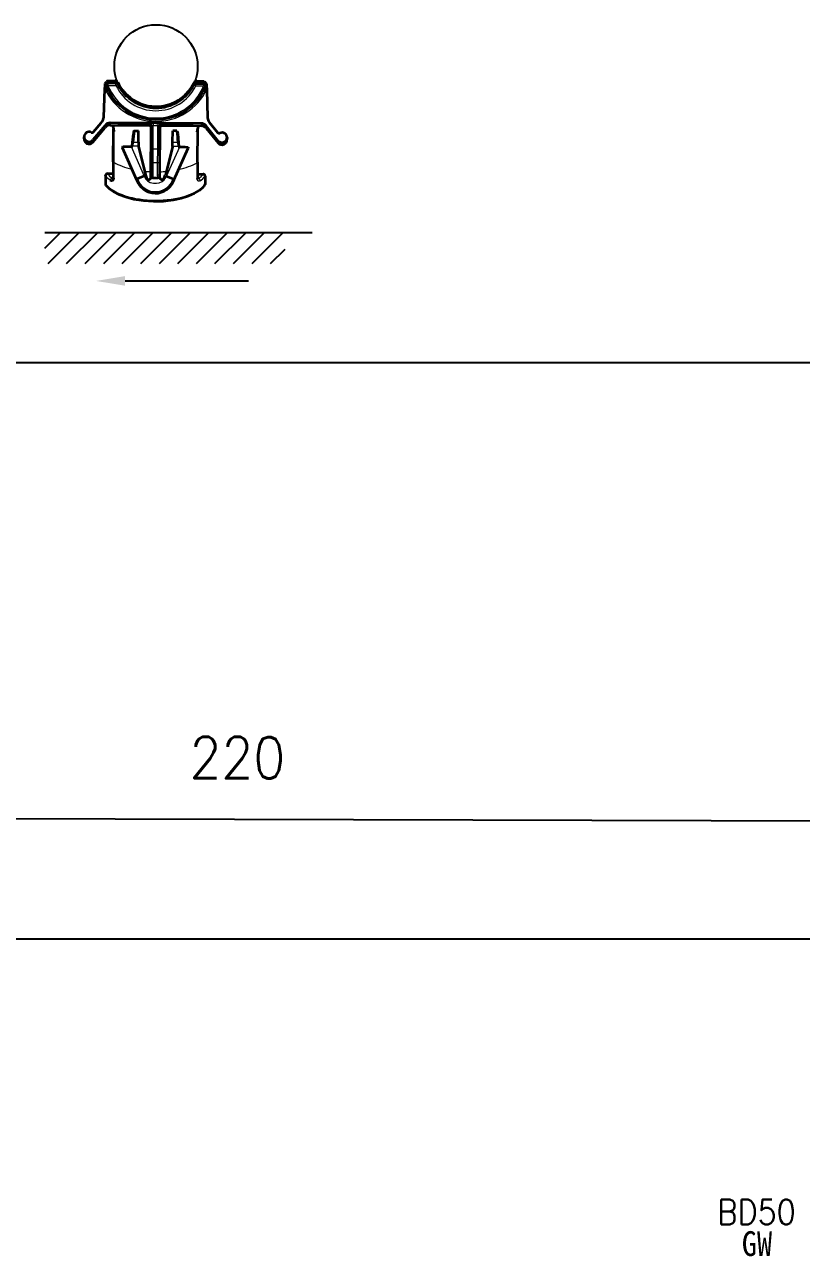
# Model space of a CAD drawing. Header units: inches. Extents: x 47316 to 59086, y 3141 to 11743.
# Drawn here: x 51790.9 to 51885, y 6220.9 to 6370 of the extents above; entities that cross this region are included whole.
import ezdxf

# ---------------------------------------------------------------- set-up
doc = ezdxf.new("R2010")
doc.units = ezdxf.units.IN
doc.header["$MEASUREMENT"] = 0
doc.styles.get("Standard").update_dxf_attribs({"font": ''})
doc.styles.get('Standard').set_extended_font_data('SimSun')
doc.linetypes.add('_VH_FELT_TAPE', pattern='A,0.4,-0.7,["FELT",Standard,S=0.3,R=0,X=-0.5,Y=-0.15],-0.7', length=1.8)

msp = doc.modelspace()

# ---------------------------------------------------------------- linework, layer by layer
at = {"color": 0, "lineweight": 35, "ltscale": 0.012722}
msp.add_line((51800.66, 6362.26), (51800.68, 6362.67), dxfattribs=at)
at = {"color": 0, "lineweight": 35, "ltscale": 0.006971}
for p, q in [((51800.68, 6362.67), (51800.69, 6362.89)), ((51812.97, 6362.82), (51812.98, 6362.6))]:
    msp.add_line(p, q, dxfattribs=at)
at = {"color": 0, "lineweight": 13, "ltscale": 0.003961}
for p, q in [((51800.8, 6362.72), (51800.68, 6362.67)), ((51812.86, 6362.65), (51812.98, 6362.6))]:
    msp.add_line(p, q, dxfattribs=at)
at = {"color": 0, "lineweight": 35}
for p, q in [((51800.81, 6363), (51800.8, 6362.97)), ((51800.8, 6362.74), (51800.82, 6362.83)), ((51800.87, 6363.12), (51800.81, 6363)), ((51800.82, 6362.83), (51800.87, 6362.9)), ((51801.14, 6361.9), (51800.82, 6362.6)), ((51800.95, 6363.17), (51800.87, 6363.12)), ((51800.87, 6362.9), (51800.94, 6362.95)), ((51800.94, 6362.95), (51801.03, 6362.96)), ((51801.04, 6363.18), (51800.95, 6363.17)), ((51812.85, 6362.53), (51812.51, 6361.84)), ((51812.63, 6363.12), (51812.72, 6363.1)), ((51812.72, 6362.88), (51812.63, 6362.9)), ((51812.72, 6363.1), (51812.79, 6363.05)), ((51812.8, 6362.83), (51812.72, 6362.88)), ((51812.79, 6363.05), (51812.86, 6362.93)), ((51812.85, 6362.76), (51812.8, 6362.83)), ((51812.86, 6362.67), (51812.85, 6362.76)), ((51812.86, 6362.93), (51812.86, 6362.9)), ((51801.54, 6361.25), (51801.14, 6361.9)), ((51802.02, 6360.65), (51801.54, 6361.25)), ((51812.1, 6361.19), (51811.61, 6360.59)), ((51812.51, 6361.84), (51812.1, 6361.19)), ((51802.57, 6360.11), (51802.02, 6360.65)), ((51803.18, 6359.64), (51802.57, 6360.11)), ((51803.84, 6359.24), (51803.18, 6359.64)), ((51810.45, 6359.59), (51809.78, 6359.2)), ((51811.06, 6360.06), (51810.45, 6359.59)), ((51811.61, 6360.59), (51811.06, 6360.06)), ((51804.55, 6358.92), (51803.84, 6359.24)), ((51805.28, 6358.69), (51804.55, 6358.92)), ((51806.04, 6358.55), (51805.28, 6358.69)), ((51806.81, 6358.5), (51806.04, 6358.55)), ((51807.58, 6358.54), (51806.81, 6358.5)), ((51808.34, 6358.68), (51807.58, 6358.54)), ((51809.07, 6358.9), (51808.34, 6358.68)), ((51809.78, 6359.2), (51809.07, 6358.9)), ((51801.57, 6357.86), (51801.66, 6357.58)), ((51801.66, 6357.58), (51801.75, 6357.11)), ((51801.75, 6357.11), (51801.76, 6357.07)), ((51804.14, 6357.05), (51804.12, 6356.86)), ((51804.16, 6357.12), (51804.14, 6357.05)), ((51804.22, 6357.15), (51804.16, 6357.12)), ((51809.38, 6357.12), (51809.43, 6357.09)), ((51809.43, 6357.09), (51809.46, 6357.02)), ((51809.46, 6357.02), (51809.48, 6356.83)), ((51811.88, 6357.22), (51811.96, 6357.55)), ((51811.96, 6357.55), (51812.03, 6357.8)), ((51802.81, 6355.24), (51802.82, 6355.25)), ((51802.81, 6355.24), (51802.81, 6355.24)), ((51802.82, 6355.25), (51802.84, 6355.25)), ((51802.84, 6355.25), (51803.02, 6355.26)), ((51803.02, 6355.26), (51803.86, 6355.26)), ((51809.72, 6355.23), (51810.36, 6355.22)), ((51810.36, 6355.22), (51810.73, 6355.2)), ((51810.73, 6355.2), (51810.76, 6355.2)), ((51810.76, 6355.2), (51810.76, 6355.2)), ((51810.76, 6355.2), (51810.76, 6355.2)), ((51810.76, 6355.2), (51810.76, 6355.2)), ((51800.79, 6350.6), (51801.19, 6350.2)), ((51801.41, 6351.13), (51801.33, 6351.17)), ((51801.49, 6351.12), (51801.41, 6351.13)), ((51801.57, 6351.14), (51801.49, 6351.12)), ((51801.64, 6351.2), (51801.57, 6351.14)), ((51801.7, 6351.32), (51801.64, 6351.2)), ((51801.72, 6351.48), (51801.7, 6351.32)), ((51804.54, 6351.33), (51804.53, 6351.33)), ((51804.75, 6350.73), (51804.53, 6351.21)), ((51804.7, 6351.4), (51804.54, 6351.33)), ((51804.54, 6351.33), (51804.54, 6351.33)), ((51805.43, 6351.69), (51804.7, 6351.4)), ((51805, 6350.4), (51804.75, 6350.73)), ((51806.3, 6351.51), (51806.28, 6351.54)), ((51806.32, 6351.49), (51806.3, 6351.51)), ((51806.41, 6351.47), (51806.32, 6351.49)), ((51807.16, 6351.47), (51807.12, 6351.46)), ((51807.22, 6351.49), (51807.16, 6351.47)), ((51807.25, 6351.52), (51807.22, 6351.49)), ((51807.26, 6351.54), (51807.25, 6351.52)), ((51808.1, 6351.67), (51808.84, 6351.38)), ((51808.77, 6350.71), (51808.52, 6350.38)), ((51809, 6351.18), (51808.77, 6350.71)), ((51808.84, 6351.38), (51808.98, 6351.31)), ((51808.98, 6351.31), (51809, 6351.3)), ((51809, 6351.3), (51809, 6351.3)), ((51812.6, 6350.39), (51812.74, 6350.53)), ((51801.19, 6350.2), (51801.71, 6349.83)), ((51801.71, 6349.83), (51802.39, 6349.47)), ((51802.39, 6349.47), (51803.18, 6349.18)), ((51803.18, 6349.18), (51804.16, 6348.91)), ((51805.29, 6350.13), (51805, 6350.4)), ((51805.74, 6349.86), (51805.29, 6350.13)), ((51806.24, 6349.7), (51805.74, 6349.86)), ((51806.76, 6349.65), (51806.24, 6349.7)), ((51807.27, 6349.7), (51806.76, 6349.65)), ((51807.77, 6349.85), (51807.27, 6349.7)), ((51808.22, 6350.12), (51807.77, 6349.85)), ((51808.52, 6350.38), (51808.22, 6350.12)), ((51808.93, 6348.81), (51809.9, 6349.01)), ((51809.9, 6349.01), (51810.77, 6349.29)), ((51810.77, 6349.29), (51811.51, 6349.61)), ((51811.51, 6349.61), (51812.14, 6349.99)), ((51812.14, 6349.99), (51812.6, 6350.39)), ((51804.16, 6348.91), (51805.32, 6348.72)), ((51805.32, 6348.72), (51806.53, 6348.64)), ((51806.53, 6348.64), (51807.75, 6348.67)), ((51807.75, 6348.67), (51808.93, 6348.81))]:
    msp.add_line(p, q, dxfattribs=at)
at = {"color": 0, "lineweight": 13, "ltscale": 0.037498}
for p, q in [((51802, 6362.96), (51800.8, 6362.97)), ((51812.86, 6362.9), (51811.66, 6362.9))]:
    msp.add_line(p, q, dxfattribs=at)
at = {"color": 0, "lineweight": 35, "ltscale": 0.000637265}
msp.add_line((51800.8, 6362.95), (51800.8, 6362.97), dxfattribs=at)
at = {"color": 0, "lineweight": 35, "ltscale": 0.004156}
for p, q in [((51800.8, 6362.95), (51800.8, 6362.81)), ((51812.86, 6362.74), (51812.87, 6362.88))]:
    msp.add_line(p, q, dxfattribs=at)
at = {"color": 0, "lineweight": 13, "ltscale": 0.00121}
msp.add_line((51800.8, 6362.77), (51800.8, 6362.81), dxfattribs=at)
at = {"color": 0, "lineweight": 35, "ltscale": 0.000337306}
for p, q in [((51800.8, 6362.74), (51800.8, 6362.73)), ((51812.86, 6362.66), (51812.86, 6362.67))]:
    msp.add_line(p, q, dxfattribs=at)
at = {"color": 0, "lineweight": 35, "ltscale": 0.001331}
msp.add_line((51800.8, 6362.73), (51800.8, 6362.69), dxfattribs=at)
at = {"color": 0, "lineweight": 35, "ltscale": 0.000492249}
msp.add_line((51800.82, 6362.84), (51800.82, 6362.86), dxfattribs=at)
at = {"color": 0, "lineweight": 13, "ltscale": 0.000886536}
msp.add_line((51800.82, 6362.86), (51800.82, 6362.83), dxfattribs=at)
at = {"color": 0, "lineweight": 35, "ltscale": 0.000228151}
for p, q in [((51801.03, 6362.96), (51801.04, 6362.96)), ((51812.63, 6362.9), (51812.63, 6362.9))]:
    msp.add_line(p, q, dxfattribs=at)
at = {"color": 0, "lineweight": 35, "ltscale": 0.030253}
for p, q in [((51801.03, 6362.96), (51802, 6362.96)), ((51811.66, 6362.9), (51812.63, 6362.9))]:
    msp.add_line(p, q, dxfattribs=at)
at = {"color": 0, "lineweight": 35, "ltscale": 0.030053}
for p, q in [((51802, 6363.18), (51801.04, 6363.18)), ((51812.63, 6363.12), (51811.67, 6363.12))]:
    msp.add_line(p, q, dxfattribs=at)
at = {"color": 0, "lineweight": 13, "ltscale": 0.030025}
for p, q in [((51802, 6362.96), (51801.04, 6362.96)), ((51801.04, 6362.93), (51802, 6362.92)), ((51801.04, 6362.67), (51802, 6362.67)), ((51812.63, 6362.9), (51811.66, 6362.9)), ((51811.66, 6362.87), (51812.63, 6362.86)), ((51811.66, 6362.61), (51812.62, 6362.6))]:
    msp.add_line(p, q, dxfattribs=at)
at = {"color": 0, "lineweight": 13, "ltscale": 0.001106}
for p, q in [((51801.04, 6362.96), (51801.04, 6362.93)), ((51802, 6362.92), (51802, 6362.96)), ((51811.66, 6362.87), (51811.66, 6362.9)), ((51812.63, 6362.86), (51812.63, 6362.9))]:
    msp.add_line(p, q, dxfattribs=at)
at = {"color": 0, "lineweight": 13, "ltscale": 0.008048}
for p, q in [((51801.04, 6362.67), (51801.04, 6362.93)), ((51802, 6362.67), (51802, 6362.92)), ((51811.66, 6362.61), (51811.66, 6362.87)), ((51812.62, 6362.6), (51812.63, 6362.86))]:
    msp.add_line(p, q, dxfattribs=at)
at = {"color": 0, "lineweight": 13, "ltscale": 0.006847}
for p, q in [((51802, 6363.18), (51802, 6362.96)), ((51811.67, 6363.12), (51811.66, 6362.9))]:
    msp.add_line(p, q, dxfattribs=at)
at = {"color": 0, "lineweight": 13}
for p, q in [((51802.19, 6363.04), (51802, 6362.96)), ((51802.21, 6363.04), (51802.19, 6363.04)), ((51802.22, 6363.04), (51802.21, 6363.04)), ((51802.21, 6363.04), (51802.21, 6363.04)), ((51802.22, 6363.04), (51802.22, 6363.04)), ((51811.46, 6362.99), (51811.45, 6362.99)), ((51811.45, 6362.99), (51811.45, 6362.99)), ((51811.45, 6362.99), (51811.45, 6362.99)), ((51811.45, 6362.73), (51811.45, 6362.73)), ((51811.45, 6362.73), (51811.45, 6362.73)), ((51811.45, 6362.73), (51811.46, 6362.72)), ((51811.47, 6362.99), (51811.46, 6362.99)), ((51811.46, 6362.72), (51811.66, 6362.61)), ((51811.66, 6362.9), (51811.47, 6362.99)), ((51802.71, 6362), (51802.8, 6362.06)), ((51802.8, 6362.06), (51802.81, 6362.07)), ((51802.8, 6361.88), (51803.13, 6361.49)), ((51802.81, 6362.07), (51802.82, 6362.07)), ((51802.82, 6362.07), (51802.82, 6362.07)), ((51803.13, 6361.49), (51803.32, 6361.31)), ((51803.32, 6361.31), (51803.33, 6361.31)), ((51803.33, 6361.31), (51803.33, 6361.31)), ((51810.37, 6361.31), (51810.32, 6361.27)), ((51810.32, 6361.27), (51810.32, 6361.27)), ((51810.32, 6361.27), (51810.32, 6361.27)), ((51810.32, 6361.27), (51810.32, 6361.27)), ((51810.52, 6361.45), (51810.37, 6361.31)), ((51810.86, 6361.83), (51810.52, 6361.45)), ((51810.84, 6362.02), (51810.84, 6362.02)), ((51810.84, 6362.02), (51810.84, 6362.02)), ((51810.84, 6362.02), (51810.84, 6362.02)), ((51810.84, 6362.02), (51810.86, 6362.01)), ((51810.86, 6362.01), (51810.95, 6361.95)), ((51805.97, 6358.08), (51805.96, 6358.08)), ((51805.96, 6358.08), (51805.96, 6358.08)), ((51805.96, 6358.08), (51805.96, 6358.08)), ((51806.01, 6358.08), (51805.97, 6358.08)), ((51806.52, 6358.09), (51806.01, 6358.08)), ((51807.55, 6358.08), (51807.09, 6358.09)), ((51807.64, 6358.07), (51807.55, 6358.08)), ((51807.64, 6358.07), (51807.64, 6358.07)), ((51807.65, 6358.07), (51807.64, 6358.07)), ((51806.28, 6353.4), (51806.28, 6353.39)), ((51806.28, 6353.39), (51806.31, 6353.36)), ((51806.31, 6353.36), (51806.33, 6353.35)), ((51806.33, 6353.35), (51806.41, 6353.32)), ((51806.41, 6353.32), (51806.52, 6353.31)), ((51807.04, 6353.31), (51807.17, 6353.32)), ((51807.17, 6353.32), (51807.23, 6353.35)), ((51807.23, 6353.35), (51807.27, 6353.37)), ((51807.27, 6353.39), (51807.28, 6353.4)), ((51807.27, 6353.37), (51807.27, 6353.39)), ((51805.43, 6351.69), (51805.59, 6351.37)), ((51805.59, 6351.37), (51805.82, 6351.12)), ((51805.82, 6351.12), (51806.16, 6350.92)), ((51806.16, 6350.92), (51806.53, 6350.82)), ((51806.28, 6351.91), (51806.29, 6351.87)), ((51806.29, 6351.87), (51806.32, 6351.83)), ((51806.32, 6351.83), (51806.41, 6351.8)), ((51806.41, 6351.8), (51806.52, 6351.78)), ((51806.41, 6351.47), (51806.46, 6351.53)), ((51806.46, 6351.53), (51806.51, 6351.68)), ((51806.51, 6351.68), (51806.52, 6351.78)), ((51806.53, 6350.82), (51806.9, 6350.81)), ((51806.9, 6350.81), (51807.25, 6350.88)), ((51807.13, 6351.79), (51807.02, 6351.78)), ((51807.06, 6351.56), (51807.02, 6351.78)), ((51807.12, 6351.46), (51807.06, 6351.56)), ((51807.21, 6351.83), (51807.13, 6351.79)), ((51807.25, 6351.86), (51807.21, 6351.83)), ((51807.26, 6351.9), (51807.25, 6351.86)), ((51807.25, 6350.88), (51807.58, 6351.02)), ((51807.58, 6351.02), (51807.85, 6351.24)), ((51807.85, 6351.24), (51808.05, 6351.53)), ((51808.05, 6351.53), (51808.1, 6351.67)), ((51811.83, 6351.27), (51811.81, 6351.42)), ((51811.94, 6351.12), (51811.83, 6351.27)), ((51812.01, 6351.08), (51811.94, 6351.12)), ((51812.09, 6351.07), (51812.01, 6351.08)), ((51812.2, 6351.11), (51812.09, 6351.07))]:
    msp.add_line(p, q, dxfattribs=at)
at = {"color": 0, "lineweight": 35, "ltscale": 0.000508824}
msp.add_line((51802.22, 6362.82), (51802.21, 6362.84), dxfattribs=at)
at = {"color": 0, "lineweight": 13, "ltscale": 0.001105}
for p, q in [((51802.22, 6362.79), (51802.22, 6362.82)), ((51811.45, 6362.73), (51811.45, 6362.77))]:
    msp.add_line(p, q, dxfattribs=at)
at = {"color": 0, "lineweight": 35, "ltscale": 2.8661e-05}
msp.add_line((51811.45, 6362.77), (51811.45, 6362.77), dxfattribs=at)
at = {"color": 0, "lineweight": 35, "ltscale": 0.000487148}
msp.add_line((51812.84, 6362.77), (51812.85, 6362.79), dxfattribs=at)
at = {"color": 0, "lineweight": 13, "ltscale": 0.000878525}
msp.add_line((51812.85, 6362.76), (51812.85, 6362.79), dxfattribs=at)
at = {"color": 0, "lineweight": 35, "ltscale": 0.000636089}
msp.add_line((51812.86, 6362.9), (51812.87, 6362.88), dxfattribs=at)
at = {"color": 0, "lineweight": 13, "ltscale": 0.001215}
msp.add_line((51812.86, 6362.74), (51812.86, 6362.7), dxfattribs=at)
at = {"color": 0, "lineweight": 35, "ltscale": 0.001327}
msp.add_line((51812.86, 6362.62), (51812.86, 6362.66), dxfattribs=at)
at = {"color": 0, "lineweight": 35, "ltscale": 0.000634946}
msp.add_line((51812.86, 6362.62), (51812.86, 6362.6), dxfattribs=at)
at = {"color": 0, "lineweight": 35, "ltscale": 0.012735}
msp.add_line((51812.98, 6362.6), (51812.99, 6362.19), dxfattribs=at)
at = {"color": 0, "lineweight": 35, "ltscale": 0.108055}
msp.add_line((51800.52, 6358.81), (51800.66, 6362.26), dxfattribs=at)
at = {"color": 0, "lineweight": 13, "ltscale": 0.009345}
msp.add_line((51803.17, 6361.58), (51802.91, 6361.73), dxfattribs=at)
at = {"color": 0, "lineweight": 35, "ltscale": 0.003667}
for p, q in [((51803.05, 6361.58), (51803.17, 6361.58)), ((51810.48, 6361.53), (51810.6, 6361.53))]:
    msp.add_line(p, q, dxfattribs=at)
at = {"color": 0, "lineweight": 13, "ltscale": 0.003759}
msp.add_line((51803.17, 6361.58), (51803.17, 6361.46), dxfattribs=at)
at = {"color": 0, "lineweight": 13, "ltscale": 0.006339}
for p, q in [((51803.33, 6361.51), (51803.33, 6361.31)), ((51810.32, 6361.47), (51810.32, 6361.27))]:
    msp.add_line(p, q, dxfattribs=at)
at = {"color": 0, "lineweight": 35, "ltscale": 0.023376}
msp.add_line((51810.34, 6361.29), (51810.86, 6361.83), dxfattribs=at)
at = {"color": 0, "lineweight": 13, "ltscale": 0.00376}
msp.add_line((51810.48, 6361.53), (51810.48, 6361.41), dxfattribs=at)
at = {"color": 0, "lineweight": 35, "ltscale": 0.108043}
msp.add_line((51812.99, 6362.19), (51813.09, 6358.74), dxfattribs=at)
at = {"color": 0, "lineweight": 35, "ltscale": 0.044099}
msp.add_line((51799.3, 6357.04), (51800.2, 6358.13), dxfattribs=at)
at = {"color": 0, "lineweight": 35, "ltscale": 0.006213}
msp.add_line((51800.2, 6358.13), (51800.32, 6358.28), dxfattribs=at)
at = {"color": 0, "lineweight": 13, "ltscale": 0.008311}
for p, q in [((51801.3, 6358.12), (51801.3, 6357.86)), ((51812.31, 6358.06), (51812.31, 6357.79))]:
    msp.add_line(p, q, dxfattribs=at)
at = {"color": 0, "lineweight": 35, "ltscale": 0.344176}
msp.add_line((51812.31, 6358.06), (51801.3, 6358.12), dxfattribs=at)
at = {"color": 0, "lineweight": 35, "ltscale": 0.111205}
for p, q in [((51802.4, 6358.09), (51805.96, 6358.07)), ((51807.65, 6358.06), (51811.2, 6358.04)), ((51811.2, 6357.83), (51807.64, 6357.85))]:
    msp.add_line(p, q, dxfattribs=at)
at = {"color": 0, "lineweight": 35, "ltscale": 0.006544}
for p, q in [((51802.4, 6357.88), (51802.4, 6358.09)), ((51811.2, 6358.04), (51811.2, 6357.83))]:
    msp.add_line(p, q, dxfattribs=at)
at = {"color": 0, "lineweight": 13, "ltscale": 0.000325775}
for p, q in [((51805.96, 6358.08), (51805.96, 6358.07)), ((51807.65, 6358.06), (51807.65, 6358.07)), ((51805.96, 6357.86), (51805.96, 6357.85)), ((51807.64, 6357.84), (51807.64, 6357.85))]:
    msp.add_line(p, q, dxfattribs=at)
at = {"color": 0, "lineweight": 13, "ltscale": 0.006232}
for p, q in [((51806.04, 6357.86), (51806.04, 6358.06)), ((51807.57, 6358.05), (51807.57, 6357.85))]:
    msp.add_line(p, q, dxfattribs=at)
at = {"color": 0, "lineweight": 13, "ltscale": 0.017589}
for p, q in [((51807.09, 6358.09), (51806.52, 6358.09)), ((51807.08, 6357.76), (51806.52, 6357.76))]:
    msp.add_line(p, q, dxfattribs=at)
at = {"color": 0, "lineweight": 13, "ltscale": 0.010206}
for p, q in [((51806.52, 6358.09), (51806.52, 6357.76)), ((51807.09, 6358.09), (51807.08, 6357.76))]:
    msp.add_line(p, q, dxfattribs=at)
at = {"color": 0, "lineweight": 35, "ltscale": 0.050312}
msp.add_line((51813.29, 6358.21), (51814.3, 6356.96), dxfattribs=at)
at = {"color": 0, "lineweight": 35, "ltscale": 0.008239}
for p, q in [((51798.14, 6356.18), (51798.14, 6356.44)), ((51815.45, 6356.34), (51815.44, 6356.08))]:
    msp.add_line(p, q, dxfattribs=at)
at = {"color": 0, "lineweight": 35, "ltscale": 0.072079}
for p, q in [((51800.68, 6357.83), (51799.21, 6356.06)), ((51814.38, 6355.97), (51812.93, 6357.76))]:
    msp.add_line(p, q, dxfattribs=at)
at = {"color": 0, "lineweight": 35, "ltscale": 0.072019}
for p, q in [((51799.21, 6355.79), (51800.68, 6357.57)), ((51812.93, 6357.5), (51814.38, 6355.71))]:
    msp.add_line(p, q, dxfattribs=at)
at = {"color": 0, "lineweight": 13, "ltscale": 0.008299}
for p, q in [((51800.68, 6357.83), (51800.68, 6357.57)), ((51812.93, 6357.76), (51812.93, 6357.5))]:
    msp.add_line(p, q, dxfattribs=at)
at = {"color": 0, "lineweight": 35, "ltscale": 0.149036}
for p, q in [((51801.3, 6357.86), (51806.07, 6357.83)), ((51807.54, 6357.82), (51812.31, 6357.79))]:
    msp.add_line(p, q, dxfattribs=at)
at = {"color": 0, "lineweight": 35, "ltscale": 0.122401}
msp.add_line((51801.68, 6353.43), (51801.71, 6357.35), dxfattribs=at)
at = {"color": 0, "lineweight": 13, "ltscale": 0.115887}
for p, q in [((51801.76, 6357.07), (51801.74, 6353.36)), ((51811.84, 6357.01), (51811.82, 6353.3))]:
    msp.add_line(p, q, dxfattribs=at)
at = {"color": 0, "lineweight": 35, "ltscale": 0.113654}
msp.add_line((51806.04, 6357.86), (51802.4, 6357.88), dxfattribs=at)
at = {"color": 0, "lineweight": 35, "ltscale": 0.033154}
msp.add_line((51804.01, 6355.76), (51804.12, 6356.82), dxfattribs=at)
at = {"color": 0, "lineweight": 35, "ltscale": 0.015989}
msp.add_line((51804.22, 6357.18), (51804.73, 6357.17), dxfattribs=at)
at = {"color": 0, "lineweight": 35, "ltscale": 0.042703}
for p, q in [((51804.73, 6355.81), (51804.73, 6357.17)), ((51808.85, 6355.78), (51808.87, 6357.15))]:
    msp.add_line(p, q, dxfattribs=at)
at = {"color": 0, "lineweight": 35, "ltscale": 0.002448}
msp.add_line((51805.96, 6357.86), (51806.04, 6357.86), dxfattribs=at)
at = {"color": 0, "lineweight": 35, "ltscale": 0.005739}
for p, q in [((51806.22, 6357.86), (51806.04, 6357.86)), ((51806.04, 6357.86), (51806.22, 6357.86))]:
    msp.add_line(p, q, dxfattribs=at)
at = {"color": 0, "lineweight": 13, "ltscale": 0.000304417}
for p, q in [((51806.04, 6357.85), (51806.04, 6357.86)), ((51807.57, 6357.85), (51807.57, 6357.84))]:
    msp.add_line(p, q, dxfattribs=at)
at = {"color": 0, "lineweight": 35, "ltscale": 0.196461}
msp.add_line((51806.21, 6351.5), (51806.28, 6357.79), dxfattribs=at)
at = {"color": 0, "lineweight": 35, "ltscale": 0.00111}
msp.add_line((51806.26, 6357.86), (51806.22, 6357.86), dxfattribs=at)
at = {"color": 0, "lineweight": 13, "ltscale": 0.087512}
for p, q in [((51806.28, 6354.96), (51806.28, 6357.76)), ((51807.29, 6354.95), (51807.32, 6357.75))]:
    msp.add_line(p, q, dxfattribs=at)
at = {"color": 0, "lineweight": 13, "ltscale": 0.000522232}
for p, q in [((51806.28, 6357.76), (51806.28, 6357.74)), ((51807.32, 6357.74), (51807.32, 6357.75))]:
    msp.add_line(p, q, dxfattribs=at)
at = {"color": 0, "lineweight": 35, "ltscale": 0.182573}
msp.add_line((51806.28, 6357.75), (51806.28, 6351.91), dxfattribs=at)
at = {"color": 0, "lineweight": 13, "ltscale": 0.087511}
for p, q in [((51806.52, 6354.96), (51806.52, 6357.76)), ((51807.05, 6354.96), (51807.08, 6357.76))]:
    msp.add_line(p, q, dxfattribs=at)
at = {"color": 0, "lineweight": 35, "ltscale": 0.182572}
msp.add_line((51807.32, 6357.74), (51807.26, 6351.9), dxfattribs=at)
at = {"color": 0, "lineweight": 35, "ltscale": 0.19646}
msp.add_line((51807.32, 6351.49), (51807.33, 6357.78), dxfattribs=at)
at = {"color": 0, "lineweight": 35, "ltscale": 0.01599}
msp.add_line((51809.38, 6357.15), (51808.87, 6357.15), dxfattribs=at)
at = {"color": 0, "lineweight": 35, "ltscale": 0.033163}
msp.add_line((51809.48, 6356.79), (51809.57, 6355.73), dxfattribs=at)
at = {"color": 0, "lineweight": 35, "ltscale": 0.006598}
msp.add_line((51811.84, 6357.01), (51811.88, 6357.22), dxfattribs=at)
at = {"color": 0, "lineweight": 35, "ltscale": 0.122277}
msp.add_line((51811.87, 6353.37), (51811.9, 6357.29), dxfattribs=at)
at = {"color": 0, "lineweight": 13, "ltscale": 0.008222}
for p, q in [((51799.21, 6356.06), (51799.21, 6355.79)), ((51814.38, 6355.97), (51814.38, 6355.71))]:
    msp.add_line(p, q, dxfattribs=at)
at = {"color": 0, "lineweight": 35, "ltscale": 0.003772}
for p, q in [((51802.81, 6355.24), (51802.81, 6355.12)), ((51810.76, 6355.2), (51810.76, 6355.08))]:
    msp.add_line(p, q, dxfattribs=at)
at = {"color": 0, "lineweight": 13, "ltscale": 0.133646}
for p, q in [((51804.53, 6351.33), (51802.81, 6355.24)), ((51810.76, 6355.2), (51809, 6351.3))]:
    msp.add_line(p, q, dxfattribs=at)
at = {"color": 0, "lineweight": 13, "ltscale": 0.133596}
for p, q in [((51802.81, 6355.12), (51804.53, 6351.21)), ((51809, 6351.18), (51810.76, 6355.08))]:
    msp.add_line(p, q, dxfattribs=at)
at = {"color": 0, "lineweight": 35, "ltscale": 0.133598}
msp.add_line((51804.53, 6351.21), (51802.81, 6355.12), dxfattribs=at)
at = {"color": 0, "lineweight": 35, "ltscale": 0.005825}
for p, q in [((51804.05, 6355.26), (51803.86, 6355.26)), ((51809.53, 6355.23), (51809.72, 6355.23))]:
    msp.add_line(p, q, dxfattribs=at)
at = {"color": 0, "lineweight": 13, "ltscale": 0.122034}
for p, q in [((51803.86, 6355.26), (51805.43, 6351.69)), ((51808.1, 6351.67), (51809.72, 6355.23))]:
    msp.add_line(p, q, dxfattribs=at)
at = {"color": 0, "lineweight": 35, "ltscale": 0.014477}
for p, q in [((51803.97, 6355.3), (51804.01, 6355.76)), ((51809.57, 6355.73), (51809.61, 6355.27))]:
    msp.add_line(p, q, dxfattribs=at)
at = {"color": 0, "lineweight": 35, "ltscale": 0.001373}
for p, q in [((51803.97, 6355.26), (51803.97, 6355.3)), ((51809.61, 6355.27), (51809.61, 6355.23))]:
    msp.add_line(p, q, dxfattribs=at)
at = {"color": 0, "lineweight": 13, "ltscale": 0.016074}
for p, q in [((51804.09, 6355.81), (51804.05, 6355.3)), ((51809.53, 6355.27), (51809.49, 6355.78))]:
    msp.add_line(p, q, dxfattribs=at)
at = {"color": 0, "lineweight": 13, "ltscale": 0.021418}
for p, q in [((51804.74, 6355.29), (51804.05, 6355.3)), ((51809.53, 6355.27), (51808.84, 6355.27))]:
    msp.add_line(p, q, dxfattribs=at)
at = {"color": 0, "lineweight": 13, "ltscale": 0.001132}
for p, q in [((51804.05, 6355.3), (51804.05, 6355.26)), ((51809.53, 6355.23), (51809.53, 6355.27))]:
    msp.add_line(p, q, dxfattribs=at)
at = {"color": 0, "lineweight": 13, "ltscale": 0.020003}
for p, q in [((51804.09, 6355.81), (51804.73, 6355.81)), ((51808.85, 6355.78), (51809.49, 6355.78))]:
    msp.add_line(p, q, dxfattribs=at)
at = {"color": 0, "lineweight": 35, "ltscale": 0.016024}
for p, q in [((51804.73, 6355.81), (51804.74, 6355.29)), ((51808.84, 6355.27), (51808.85, 6355.78))]:
    msp.add_line(p, q, dxfattribs=at)
at = {"color": 0, "lineweight": 35, "ltscale": 0.001128}
for p, q in [((51804.74, 6355.29), (51804.74, 6355.26)), ((51808.84, 6355.27), (51808.84, 6355.23))]:
    msp.add_line(p, q, dxfattribs=at)
at = {"color": 0, "lineweight": 35, "ltscale": 0.110492}
for p, q in [((51804.74, 6355.26), (51805.56, 6351.82)), ((51808.84, 6355.23), (51807.98, 6351.8))]:
    msp.add_line(p, q, dxfattribs=at)
at = {"color": 0, "lineweight": 13, "ltscale": 0.048563}
for p, q in [((51806.28, 6353.4), (51806.28, 6354.96)), ((51807.28, 6353.4), (51807.29, 6354.95))]:
    msp.add_line(p, q, dxfattribs=at)
at = {"color": 0, "lineweight": 13, "ltscale": 0.016673}
msp.add_line((51807.05, 6354.96), (51806.52, 6354.96), dxfattribs=at)
at = {"color": 0, "lineweight": 13, "ltscale": 0.051663}
for p, q in [((51806.52, 6353.31), (51806.52, 6354.96)), ((51807.04, 6353.31), (51807.05, 6354.96))]:
    msp.add_line(p, q, dxfattribs=at)
at = {"color": 0, "lineweight": 35, "ltscale": 0.133597}
msp.add_line((51809, 6351.18), (51810.76, 6355.08), dxfattribs=at)
at = {"color": 0, "lineweight": 35, "ltscale": 0.058783}
for p, q in [((51801.68, 6353.43), (51801.67, 6351.55)), ((51811.87, 6353.37), (51811.86, 6351.49))]:
    msp.add_line(p, q, dxfattribs=at)
at = {"color": 0, "lineweight": 13, "ltscale": 0.000877762}
for p, q in [((51800.98, 6351.95), (51800.98, 6351.98)), ((51812.56, 6351.89), (51812.56, 6351.91))]:
    msp.add_line(p, q, dxfattribs=at)
at = {"color": 0, "lineweight": 35, "ltscale": 0.021802}
for p, q in [((51800.98, 6351.98), (51801.67, 6351.98)), ((51811.86, 6351.92), (51812.56, 6351.91))]:
    msp.add_line(p, q, dxfattribs=at)
at = {"color": 0, "lineweight": 13, "ltscale": 0.021802}
for p, q in [((51800.98, 6351.95), (51801.67, 6351.95)), ((51811.86, 6351.89), (51812.56, 6351.89))]:
    msp.add_line(p, q, dxfattribs=at)
at = {"color": 0, "lineweight": 13, "ltscale": 0.058783}
for p, q in [((51801.74, 6353.36), (51801.72, 6351.48)), ((51811.82, 6353.3), (51811.81, 6351.42))]:
    msp.add_line(p, q, dxfattribs=at)
at = {"color": 0, "lineweight": 13, "ltscale": 0.020581}
for p, q in [((51806.28, 6352.75), (51806.28, 6353.4)), ((51807.27, 6352.74), (51807.28, 6353.4))]:
    msp.add_line(p, q, dxfattribs=at)
at = {"color": 0, "lineweight": 13, "ltscale": 0.02623}
for p, q in [((51806.28, 6351.91), (51806.28, 6352.75)), ((51807.26, 6351.9), (51807.27, 6352.74))]:
    msp.add_line(p, q, dxfattribs=at)
at = {"color": 0, "lineweight": 13, "ltscale": 0.033016}
for p, q in [((51806.52, 6352.25), (51806.52, 6353.31)), ((51807.02, 6352.25), (51807.04, 6353.31))]:
    msp.add_line(p, q, dxfattribs=at)
at = {"color": 0, "lineweight": 13, "ltscale": 0.016167}
msp.add_line((51807.04, 6353.31), (51806.52, 6353.31), dxfattribs=at)
at = {"color": 0, "lineweight": 13, "ltscale": 0.01475}
for p, q in [((51806.52, 6351.78), (51806.52, 6352.25)), ((51807.02, 6351.78), (51807.02, 6352.25))]:
    msp.add_line(p, q, dxfattribs=at)
at = {"color": 0, "lineweight": 35, "ltscale": 0.030903}
for p, q in [((51800.74, 6351.74), (51800.73, 6350.75)), ((51812.8, 6351.67), (51812.79, 6350.68))]:
    msp.add_line(p, q, dxfattribs=at)
at = {"color": 0, "lineweight": 35, "ltscale": 0.001131}
msp.add_line((51800.74, 6351.74), (51800.74, 6351.78), dxfattribs=at)
at = {"color": 0, "lineweight": 13, "ltscale": 0.030903}
for p, q in [((51800.75, 6350.71), (51800.75, 6351.7)), ((51812.78, 6350.64), (51812.78, 6351.63))]:
    msp.add_line(p, q, dxfattribs=at)
at = {"color": 0, "lineweight": 35, "ltscale": 0.004709}
msp.add_line((51801.64, 6351.4), (51801.67, 6351.55), dxfattribs=at)
at = {"color": 0, "lineweight": 35, "ltscale": 0.003716}
for p, q in [((51804.53, 6351.33), (51804.53, 6351.21)), ((51809, 6351.3), (51809, 6351.18))]:
    msp.add_line(p, q, dxfattribs=at)
at = {"color": 0, "lineweight": 35, "ltscale": 0.011343}
for p, q in [((51806.28, 6351.91), (51806.28, 6351.54)), ((51807.26, 6351.9), (51807.26, 6351.54))]:
    msp.add_line(p, q, dxfattribs=at)
at = {"color": 0, "lineweight": 35, "ltscale": 0.022179}
msp.add_line((51806.41, 6351.47), (51807.12, 6351.46), dxfattribs=at)
at = {"color": 0}
for p, q in [((51793.39, 6342.95, 0), (51795.3, 6344.86, 0)), ((51793.39, 6344.86, 0), (51825.75, 6344.86, 0)), ((51793.79, 6341.11, 0), (51797.54, 6344.86, 0)), ((51796.03, 6341.11, 0), (51799.79, 6344.86, 0)), ((51798.28, 6341.11, 0), (51802.03, 6344.86, 0)), ((51800.52, 6341.11, 0), (51804.28, 6344.86, 0)), ((51802.77, 6341.11, 0), (51806.52, 6344.86, 0)), ((51805.01, 6341.11, 0), (51808.77, 6344.86, 0)), ((51807.26, 6341.11, 0), (51811.01, 6344.86, 0)), ((51809.5, 6341.11, 0), (51813.26, 6344.86, 0)), ((51811.75, 6341.11, 0), (51815.5, 6344.86, 0)), ((51813.99, 6341.11, 0), (51817.75, 6344.86, 0)), ((51816.24, 6341.11, 0), (51819.99, 6344.86, 0)), ((51818.48, 6341.11, 0), (51822.24, 6344.86, 0)), ((51820.73, 6341.11, 0), (51822.48, 6342.85, 0))]:
    msp.add_line(p, q, dxfattribs=at)
msp.add_line((51803.1, 6338.99), (51818.05, 6338.99))
at = {"color": 1}
for p, q in [((51709.32, 6329.12), (51920.18, 6329.12)), ((51920.18, 6259.29), (51709.32, 6259.29))]:
    msp.add_line(p, q, dxfattribs=at)
at = {"color": 0, "linetype": '_VH_FELT_TAPE', "ltscale": 5}
msp.add_line((51906.93, 6273.54), (51726.43, 6274.02), dxfattribs=at)
at = {"color": 0}
msp.add_circle((51806.85, 6364.98), 5.04, dxfattribs=at)
at = {"color": 0, "lineweight": 35}
for centre, radius, start, end in [((51800.85, 6362.89), 0.162, 101.829, 177.3427), ((51801.04, 6362.95), 0.241, 179.7394, 201.4259), ((51801.05, 6362.69), 0.252, 180.3721, 201.12), ((51802, 6362.94), 0.24, 41.4033, 89.6683), ((51802, 6362.72), 0.24, 29.2427, 89.6681), ((51806.84, 6365.23), 5.12, 205.3238, 218.1396), ((51806.83, 6365.01), 5.11, 205.3569, 217.8312), ((51806.85, 6365.23), 5.12, 321.1966, 334.0124), ((51806.86, 6365.01), 5.11, 321.4961, 333.9792), ((51811.66, 6362.66), 0.24, 89.6681, 153.7641), ((51811.66, 6362.88), 0.24, 89.6679, 137.9329), ((51812.81, 6362.82), 0.162, 1.983, 77.7133), ((51812.63, 6362.88), 0.24, 337.8831, 359.6673), ((51812.59, 6362.63), 0.28, 338.8816, 353.4095), ((51806.05, 6364.36), 4.09, 217.4386, 227.9115), ((51806.77, 6365.17), 5.02, 218.1234, 223.7355), ((51806.66, 6365.06), 4.87, 223.7217, 226.6142), ((51803.17, 6361.34), 0.24, 46.6683, 89.667), ((51806.85, 6365.23), 5.12, 226.6672, 269.6681), ((51806.85, 6365.23), 5.12, 269.6681, 312.669), ((51810.48, 6361.29), 0.24, 89.6692, 132.6679), ((51807.02, 6365.07), 4.88, 312.7396, 315.6192), ((51806.94, 6365.15), 5, 315.5871, 321.2265), ((51799.64, 6358.84), 0.88, 320.3795, 357.6701), ((51801.29, 6357.32), 0.8, 89.6708, 140.3815), ((51805.96, 6357.75), 0.325, 359.4055, 74.782), ((51807.65, 6357.74), 0.325, 104.5545, 179.9303), ((51807.64, 6357.74), 0.32, 89.668, 103.8408), ((51812.31, 6357.26), 0.8, 38.9547, 89.6654), ((51813.97, 6358.76), 0.88, 181.6661, 218.9567), ((51798.74, 6356.44), 0.6, 64.1453, 179.6865), ((51798.74, 6356.44), 0.6, 179.6632, 320.3761), ((51799.11, 6357.2), 0.24, 244.1358, 320.3839), ((51801.29, 6357.06), 0.8, 89.66, 140.3279), ((51631.73, 6372.04), 173.13, 354.6195, 355.0733), ((51805.96, 6357.53), 0.317, 8.6091, 81.135), ((51805.96, 6357.54), 0.317, 9.4757, 76.0671), ((51807.64, 6357.53), 0.317, 103.2579, 169.8316), ((51807.64, 6357.52), 0.317, 98.2011, 170.7154), ((51807.58, 6363.15), 5.3, 267.5151, 269.89), ((51975.82, 6369.52), 166.9, 184.2619, 184.7242), ((51812.31, 6356.99), 0.8, 39.0083, 89.6762), ((51814.49, 6357.11), 0.24, 218.9523, 295.2004), ((51814.85, 6356.35), 0.6, 359.6497, 115.1909), ((51798.74, 6356.18), 0.599, 179.6836, 244.1849), ((51798.74, 6356.18), 0.6, 244.1616, 320.3208), ((51814.85, 6356.35), 0.6, 218.9523, 359.6653), ((51814.84, 6356.08), 0.6, 219.0154, 295.1746), ((51814.84, 6356.08), 0.599, 295.1513, 359.6526), ((51800.98, 6351.74), 0.24, 89.6681, 171.0195), ((51800.97, 6350.75), 0.24, 179.6681, 220.14), ((51806.77, 6352.08), 2.36, 198.68, 340.6562), ((51806.77, 6351.97), 2.36, 198.6956, 340.6407), ((51806.77, 6352.11), 1.24, 193.4778, 217.1736), ((51805.97, 6351.5), 0.24, 217.1732, 359.3605), ((51807.56, 6351.49), 0.24, 179.9758, 322.1629), ((51806.77, 6352.11), 1.24, 322.1627, 345.8584), ((51812.13, 6351.49), 0.269, 178.7444, 216.2427), ((51812.56, 6351.67), 0.24, 76.8227, 89.6586), ((51812.56, 6351.67), 0.24, 359.6681, 76.819), ((51812.55, 6350.69), 0.24, 319.1962, 359.6681)]:
    msp.add_arc(centre, radius, start, end, dxfattribs=at)
at = {"color": 0, "lineweight": 13}
for centre, radius, start, end in [((51801.04, 6362.69), 0.24, 89.7462, 179.7736), ((51802, 6362.72), 0.24, 25.335, 89.6749), ((51802, 6362.68), 0.24, 25.3468, 89.6672), ((51806.84, 6364.97), 5.37, 205.4174, 333.9188), ((51806.83, 6365.01), 5.11, 205.3583, 217.8328), ((51806.84, 6364.98), 5.12, 205.3968, 269.6959), ((51806.85, 6364.98), 5.12, 269.6403, 333.9394), ((51806.86, 6365.01), 5.11, 321.5034, 333.9779), ((51811.66, 6362.66), 0.24, 89.6613, 154.0012), ((51811.66, 6362.63), 0.24, 89.6602, 153.9982), ((51812.62, 6362.62), 0.239, 45.3989, 89.6679), ((51812.62, 6362.62), 0.241, 359.7777, 45.4936), ((51806.85, 6365.1), 6.8, 204.6253, 334.7126), ((51808.05, 6365.8), 4.91, 299.7574, 303.3029), ((51807.64, 6357.75), 0.32, 89.6569, 179.3567), ((51805.96, 6357.53), 0.32, 8.8923, 89.677), ((51806.01, 6358.07), 0.229, 256.9355, 271.5913), ((51807.6, 6358.06), 0.23, 267.7604, 282.3906), ((51810.81, 6357.35), 1.08, 341.8743, 355.8953), ((51806.45, 6351.68), 3.29, 88.7621, 92.95), ((51807.09, 6351.68), 3.29, 86.3864, 90.5741), ((51801.63, 6351.54), 0.133, 227.6182, 278.0138), ((51811.91, 6351.51), 0.154, 264.8081, 304.553)]:
    msp.add_arc(centre, radius, start, end, dxfattribs=at)
for centre, major_axis, ratio, start_param, end_param in [((51801.04, 6362.69), (0.223, 0.088), 0.068407, 3.129402, 4.684947), ((51806.84, 6364.95), (6.24, -0.04), 0.998139, 3.522639, 5.902328), ((51802, 6362.68), (-0.217, -0.103), 0.066432, 1.53885, 3.127402), ((51812.62, 6362.62), (-0.222, 0.091), 0.068407, 1.598238, 3.153783), ((51803.17, 6361.13), (0.24, -0.001), 0.99958, 0.820289, 0.997663), ((51810.48, 6361.09), (0.24, -0.001), 0.99958, 2.147068, 2.321303), ((51805.96, 6357.76), (-0.32, 0.002), 0.999657, 3.146829, 4.712389), ((51806.52, 6357.76), (-0.24, 0), 0.020942, 4.712279, 6.283048), ((51807.08, 6357.76), (-0.24, 0.003), 0.020942, 3.14173, 4.712499), ((51807.64, 6357.52), (0.32, -0.002), 0.999657, 1.570796, 2.980628), ((51804.05, 6355.3), (0.0796, -0.0074), 0.017386, 1.572318, 3.143874), ((51804.09, 6355.76), (0.0796, -0.0076), 0.656902, 1.629497, 3.144619), ((51809.49, 6355.73), (0.0797, 0.0067), 0.656902, 6.280159, 7.795281), ((51809.53, 6355.26), (-0.0797, -0.0065), 0.017386, 3.139311, 4.710868), ((51801.92, 6353.43), (-0.24, 0.001), 0.469472, 0, 0.679244), ((51800.98, 6351.74), (0.183, 0.155), 0.819653, 0.960578, 2.531374), ((51806.78, 6353.01), (-6.24, 0.04), 0.469472, 0.380942, 0.576635), ((51806.79, 6355.24), (6.48, -0.04), 0.469472, 3.820837, 4.262945), ((51806.79, 6355.24), (6.48, -0.04), 0.469472, 4.507186, 4.626847), ((51806.79, 6355.24), (6.48, -0.04), 0.469472, 4.797931, 4.917592), ((51806.79, 6355.24), (6.48, -0.04), 0.469472, 5.161833, 5.603941), ((51811.63, 6353.37), (-0.24, 0.001), 0.469472, 2.462348, 3.141592), ((51800.97, 6350.75), (0.24, -0.001), 0.469472, 3.141593, 3.522534), ((51800.98, 6351.74), (-0.24, 0.001), 0.469472, 6.283185, 6.664127), ((51806.77, 6352.8), (-6.48, 0.04), 0.469472, 0.380942, 0.576635), ((51806.77, 6351.81), (6.48, -0.04), 0.469472, 3.522534, 5.902244), ((51800.97, 6350.75), (-0.183, -0.155), 0.819653, 5.672967, 6.283281), ((51801.53, 6351.23), (0.142, 0.194), 0.740177, 0.772866, 2.343662), ((51801.91, 6351.2), (-0.64, 0.004), 0.469472, 5.1068, 5.340329), ((51801.91, 6351.55), (-0.24, 0.001), 0.469472, 6.28316, 6.962429), ((51811.62, 6351.49), (-0.24, 0.001), 0.469472, 2.462348, 3.141592), ((51811.62, 6351.14), (-0.64, 0.004), 0.469472, 4.084449, 4.310995), ((51806.78, 6353.01), (-6.24, 0.04), 0.469472, 2.564958, 2.760651), ((51812, 6351.17), (-0.139, 0.195), 0.740177, 3.939523, 5.510319), ((51806.77, 6352.8), (-6.48, 0.04), 0.469472, 2.564958, 2.760651), ((51812.56, 6351.67), (-0.182, 0.157), 0.819653, 3.751811, 5.322608), ((51812.55, 6350.69), (0.182, -0.157), 0.819653, 6.28309, 6.893404), ((51812.56, 6351.67), (-0.24, 0.001), 0.469472, 2.760651, 3.141593), ((51812.55, 6350.69), (0.24, -0.001), 0.469472, 5.902244, 6.283185)]:
    msp.add_ellipse(centre, major_axis=major_axis, ratio=ratio, start_param=start_param, end_param=end_param, dxfattribs=at)
at = {"color": 0, "lineweight": 35}
for centre, major_axis, ratio, start_param, end_param in [((51802, 6362.94), (0.24, -0.001), 0.999993, 0.447638, 0.728428), ((51811.66, 6362.88), (-0.24, 0.001), 0.999993, 5.554583, 5.835373), ((51805.96, 6357.75), (0.32, -0.002), 0.999657, 1.323352, 1.570796), ((51805.96, 6357.54), (-0.32, 0.002), 0.999657, 4.464945, 4.712389), ((51807.64, 6357.53), (-0.32, 0.002), 0.999657, 4.712389, 4.959833)]:
    msp.add_ellipse(centre, major_axis=major_axis, ratio=ratio, start_param=start_param, end_param=end_param, dxfattribs=at)
msp.add_solid([(51803.1, 6338.41), (51799.6, 6338.99), (51803.1, 6339.58)])

# ---------------------------------------------------------------- texts
at = {"color": 7, "linetype": '_VH_FELT_TAPE', "lineweight": 18, "ltscale": 5, "insert": (51810.92, 6283.79), "char_height": 5, "width": 12.8571, "attachment_point": 1, "rotation": 359.8456}
msp.add_mtext('\\Fromans.shx;\\W0.9000000000;\\T1.0000000000;\\o\\l220', dxfattribs=at)
at = {"color": 6, "linetype": 'Continuous', "lineweight": 20, "char_height": 3, "attachment_point": 1}
for s, insert, width in [('\\Fromans.shx;\\W0.9000000000;\\T1.0000000000;\\o\\lBD50', (51874.83, 6227.75), 10.5429), ('\\f黑体|b0|i0|c1|p0;\\W0.9000000000;\\T1.0000000000;\\o\\lGW', (51877.78, 6223.93), 3.8831)]:
    msp.add_mtext(s, dxfattribs=dict(at, insert=insert, width=width))

doc.saveas('drawing.dxf')
